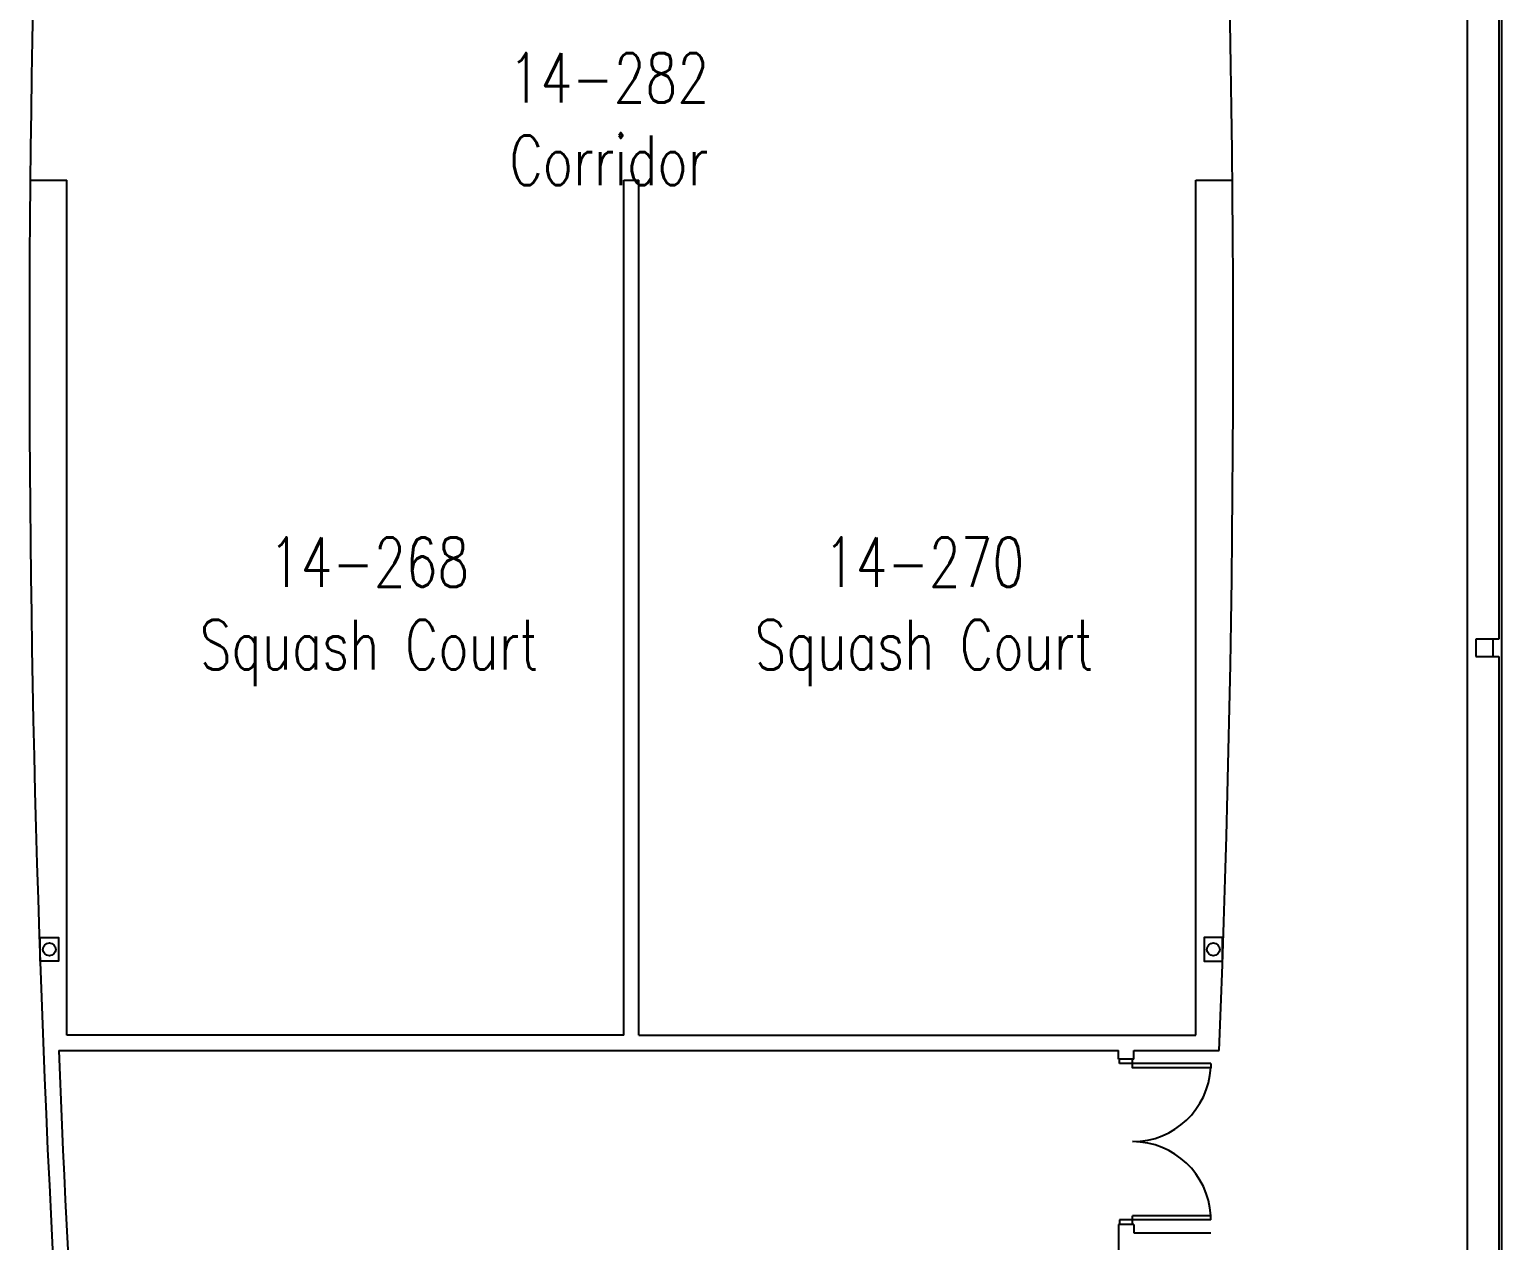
# Model space of a CAD drawing. Extents: x 11182 to 734459, y -1391328 to 152085.
# Drawn here: x 336638 to 353816, y -1322030 to -1307896 of the extents above; entities that cross this region are included whole.
import ezdxf
from ezdxf.enums import TextEntityAlignment as Align

# ---------------------------------------------------------------- set-up
doc = ezdxf.new("R2010")
doc.units = 0
doc.header["$LTSCALE"] = 500
doc.header["$MEASUREMENT"] = 0
for name, color, linetype in [('0_room_data', 7, 'CONTINUOUS'), ('1_Wall_Exist', 251, 'CONTINUOUS'), ('3_Text', 7, 'CONTINUOUS')]:
    doc.layers.add(name, color=color, linetype=linetype)
doc.styles.add('1_200', font='simplex.shx', dxfattribs={"width": 0.75, "height": 460})

# ---------------------------------------------------------------- blocks, each defined once
blk = doc.blocks.new('room_data')
at = {"layer": '3_Text', "style": '1_200', "width": 0.75}
for tag, p in [('ROOMNUM', (0, 0)), ('ROOMUSE', (0, -575))]:
    blk.add_attdef(tag, text='', height=345, dxfattribs=at).set_placement(p, align=Align.MIDDLE_CENTER)

msp = doc.modelspace()

# ---------------------------------------------------------------- linework, layer by layer
at = {"layer": '1_Wall_Exist'}
for p, q in [((353416, -1307341), (353416, -1322886)), ((353816, -1307341), (353816, -1322886)), ((353783, -1307595), (353783, -1315012)), ((336647, -1309656), (337072, -1309656)), ((337072, -1319634), (337072, -1309656)), ((343572, -1319634), (343572, -1309656)), ((343572, -1309656), (343750, -1309656)), ((343750, -1319634), (343750, -1309656)), ((350250, -1319634), (350250, -1309656)), ((350250, -1309656), (350674, -1309656)), ((353783, -1315012), (353514, -1315012)), ((353514, -1315012), (353514, -1315215)), ((353717, -1315215), (353717, -1315012)), ((353514, -1315215), (353783, -1315215)), ((353783, -1315215), (353783, -1322632)), ((343572, -1319634), (337072, -1319634)), ((343750, -1319634), (350250, -1319634)), ((336979, -1319812), (349345, -1319812)), ((349345, -1319912), (349345, -1319812)), ((349523, -1319912), (349345, -1319912)), ((349523, -1319812), (350520, -1319812)), ((349523, -1319912), (349523, -1319812)), ((350424, -1319962), (349358, -1319962)), ((349523, -1321841), (349345, -1321841)), ((349345, -1321841), (349345, -1323971)), ((350424, -1321790), (349358, -1321790)), ((349523, -1321841), (349523, -1321941)), ((349523, -1321941), (350423, -1321941))]:
    msp.add_line(p, q, dxfattribs=at)
at = {"layer": '1_Wall_Exist', "flags": 128}
for points in [[(336762, -1318770), (336762, -1318495), (336977, -1318495), (336977, -1318770), (336762, -1318770)], [(350559, -1318770), (350559, -1318495), (350344, -1318495), (350344, -1318770), (350559, -1318770)]]:
    msp.add_lwpolyline(points, dxfattribs=at)
at = {"layer": '1_Wall_Exist'}
for points in [[(349358, -1319962), (349358, -1319912)], [(350424, -1319962), (350424, -1320013), (349510, -1320013), (349510, -1319912)], [(349358, -1321790), (349358, -1321841)], [(350424, -1321790), (350424, -1321740), (349510, -1321740)], [(349510, -1321841), (349510, -1321740)]]:
    msp.add_lwpolyline(points, dxfattribs=at)
for centre in [(336870, -1318632), (350452, -1318632)]:
    msp.add_circle(centre, 75, dxfattribs=at)
for centre, radius, start, end in [((146667, -1311644), 204017, 357.7055, 6.69299), ((540654, -1311644), 204017, 174.05126, 189.07607), ((540654, -1311644), 203839, 182.29651, 187.52909), ((349510, -1319962), 914, 270, 356.8139), ((349510, -1321790), 914, 3.1861, 90)]:
    msp.add_arc(centre, radius, start, end, dxfattribs=at)

# ---------------------------------------------------------------- block references
at = {"layer": '0_room_data', "xscale": 1.674561601624805, "yscale": 1.674561601624805, "zscale": 1.674561601624805}
for p, values in [((343399, -1308460), {'ROOMNUM': '14-282', 'ROOMUSE': 'Corridor'}), ((340601, -1314114), {'ROOMNUM': '14-268', 'ROOMUSE': 'Squash Court'}), ((347077, -1314114), {'ROOMNUM': '14-270', 'ROOMUSE': 'Squash Court'})]:
    msp.add_blockref('room_data', p, dxfattribs=at).add_auto_attribs(values)

doc.saveas('drawing.dxf')
